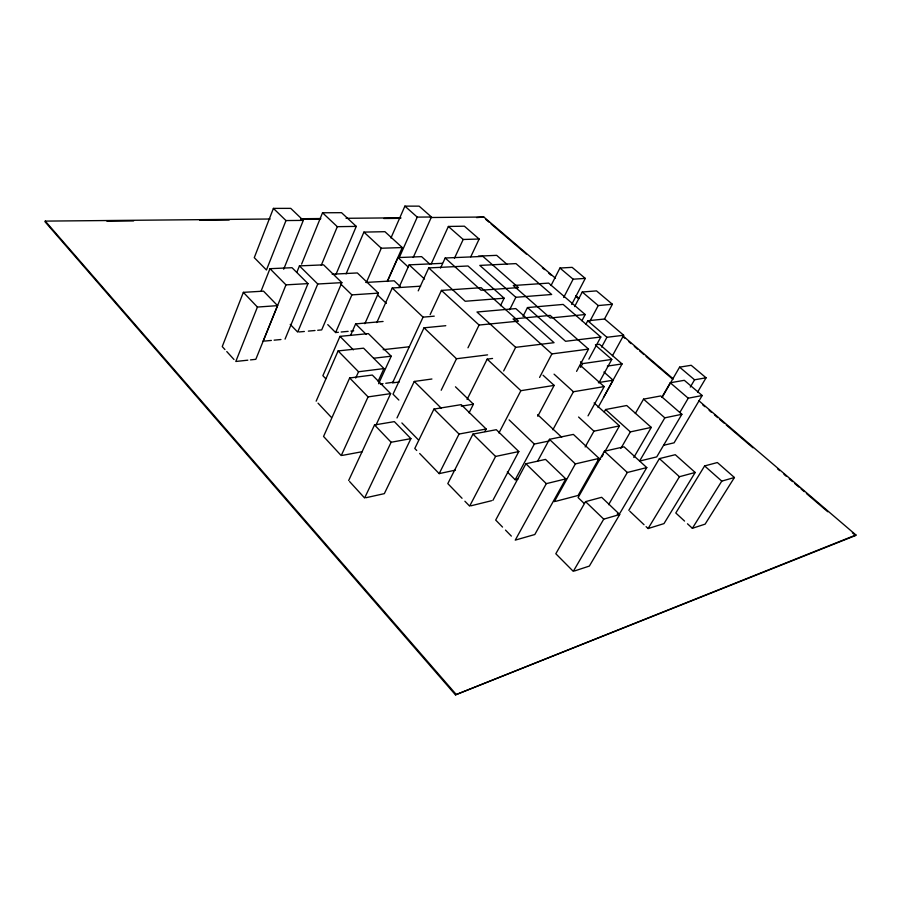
<?xml version="1.0" encoding="UTF-8"?>
<svg xmlns="http://www.w3.org/2000/svg" width="901" height="901" viewBox="0 0 901 901"><rect width="100%" height="100%" fill="white"/><g stroke="black" fill="none" stroke-linecap="round" stroke-linejoin="round"><path stroke-width="1.35" d="M270.165 219.011L45.264 221.105L45.05 221.804L455.467 694.862L855.567 535.521L855.95 534.98L698.759 400.663M273.408 208.39L254.273 257.652L266.448 269.996L285.977 220.565L273.408 208.39L290.741 208.368L303.299 220.385L283.691 269.219M250.478 359.893L255.816 359.319L277.564 305.63L263.509 291.147L243.36 292.352L222.243 346.581L224.946 349.565M261.177 290.877L269.973 268.689L292.014 267.71L307.996 283.612L285.054 339.125M277.564 305.63L257.416 307.061L235.803 361.47L247.809 360.186M263.148 341.209L285.977 284.862L307.996 283.612M296.823 272.361L299.447 265.896L323.594 264.849L341.851 282.632L321.691 329.901L317.693 330.262M301.61 264.106L322.535 212.782L341.524 212.681L356.267 226.388L335.848 274.67M321.252 265.322L337.312 226.68L356.267 226.388M341.851 282.632L317.76 284.006L297.69 332.086L290.223 324.371M346.085 273.87L363.914 232.109L384.93 231.692L402.263 247.561L387.261 281.349M327.761 324.619L335.611 332.537L351.886 294.886L378.409 293.118L364.871 323.684M378.6 383.691L391.214 356.199L368.385 333.607L339.981 336.366L322.885 375.694L325.79 378.735M366.324 282.565L381.292 248.237L402.263 247.561M316.161 401.17L338.1 350.928L363.587 348.18L383.95 368.577L378.127 381.281M390.933 238.022L404.898 206.138L419.123 206.138L431.444 216.995L413.21 257.483M350.534 335.499L355.625 323.91L383.071 321.466M387.407 281.461L398.017 257.585L421.6 256.639L429.777 264.083M399.042 258.069L417.242 217.118L431.444 216.995M390.651 393.624L372.316 375.053L349.667 377.97L323.56 436.456L341.22 455.602L368.058 396.902L390.651 393.624L376.021 425.024M376.787 322.569L392.25 287.993L420.632 286.18M355.704 378.06L358.53 371.753L383.95 368.577M398.929 287.577L409.144 264.86L442.357 263.317M418.222 290.865L428.73 267.924L467.991 265.986L504.143 298.208L500.46 305.687M431.207 263.937L448.371 226.455L464.387 226.196L479.152 239.035L470.75 256.83M440.51 268.126L445.195 258.001L482.947 256.413L518.469 287.599L481.044 290.223L445.195 258.001M434.237 316.161L423.065 317.152L392.509 382.914L399.222 381.99M348.653 480.537L374.523 424.945L394.345 421.623L410.901 438.641L384.333 493.647L365.93 497.724M454.431 258.283L463.193 239.475L479.152 239.035M445.792 325.7L424.022 327.818L393.027 394.176L398.85 400.055M430.149 314.595L441.434 290.404L481.19 287.701L518.469 321.15L479.084 325.047L441.434 290.404M555.466 278.229L483.826 217.017L476.55 217.591M396.992 417.94L414.257 381.45L431.917 379.006M410.901 438.641L391.124 442.256L364.612 498.005L349.599 481.562M441.186 390.257L456.492 358.744L487.565 354.87M484.862 431.5L486.146 429L461.211 404.639L433.955 409.077L414.787 448.473L416.735 450.477M467.968 347.809L479.084 325.047M509.617 309.82L515.845 297.296L551.66 294.492L515.98 263.61L479.805 265.401L515.845 297.296M467.078 399.458L487.171 359.139L492.554 358.452M469.072 412.861L473.419 404.2L455.467 386.799M419.663 453.496L439.181 473.622L459.048 434.045L486.146 429M523.03 316.364L527.468 307.568L563.148 304.425L600.809 337.019L588.871 359.139M503.67 370.942L515.654 347.335L554.047 342.684L515.8 308.592L476.989 312.016L515.654 347.335M492.892 500.37L518.818 451.547L496.316 429.698L472.957 434.102L447.808 483.6L462.044 498.287M551.018 285.549L559.938 268.036L572.135 267.36L585.278 278.398L571.684 304.482M563.688 297.488L573.126 279.197L585.278 278.398M498.951 432.976L520.879 390.685L554.16 385.391L537.762 416.273M518.818 451.547L495.584 456.447L469.646 506.125L464.893 501.226M574.635 306.588L582.26 292.003L596.507 290.888L612.398 304.268L604.425 319.112M539.586 377.418L551.896 353.902L588.533 349.104L576.572 371.37M581.933 320.7L585.188 314.539L548.653 283.105L513.3 285.516L550.252 317.997L585.188 314.539M585.83 324.416L587.767 320.767L604.65 318.999L623.683 335.251L612.466 355.715M589.795 321.42L598.23 305.574L612.398 304.268M507.331 471.955L515.192 479.749L534.316 444.058L549.182 440.983M565.805 478.881L546.31 483.646L515.259 540.116L534.811 534.518L565.805 478.881L545.533 459.397L525.914 463.767L495.696 520.068L502.544 527.085M580.604 367.326L582.598 363.621L611.79 359.431L598.974 382.79M552.876 429.766L573.419 391.744L604.177 386.597L588.026 415.857M537.615 461.188L549.441 439.328L573.374 434.406L599.086 458.384L578.093 495.46L555.624 501.35M601.631 347.065L606.925 337.289L623.683 335.251M603.524 397.397L622.062 363.925L599.458 344.261L595.415 344.768M598.05 407.489L613.164 380.199L603.907 372.023M604.211 411.96L605.573 409.516L626.702 405.518L651.277 427.401L633.808 457.483M554.306 501.699L575.367 463.914L599.086 458.384M585.143 446.964L593.95 431.174L619.471 425.891L594.097 402.938M455.467 694.862L855.95 534.98M617.23 514.088L619.843 513.333L646.772 467.585L624.01 446.783L604.368 451.255L578.104 497.589L584.152 503.422M601.936 456.818L603.287 454.442M604.627 452.065L619.471 425.891M635.34 413.514L643.539 399.143L660.771 395.944L681.877 414.291L656.739 456.886L640.881 460.76M585.56 501.632L555.816 553.743L573.284 571.358L603.738 519.145L619.719 514.505L601.654 497.296L585.56 501.632L603.738 519.145M620.857 448.473L630.362 431.894L651.277 427.401M661.965 397.104L670.243 382.767L684.309 380.312L702.183 395.516L674.094 442.819L663.868 445.218M662.156 397.33L679.591 367.146L691.18 365.288L706.069 377.789L697.565 392.149M608.592 504.684L627.31 472.496L646.772 467.585M639.564 461.087L664.814 417.839L681.877 414.291M690.301 387.07L694.57 379.805L706.069 377.789M619.719 514.505L589.355 566.076L574.523 570.952M679.782 412.579L688.24 398.208L702.183 395.516M628.808 510.315L659.397 458.62L675.277 454.701L695.178 472.473L663.981 523.605L648.101 528.549L646.073 526.635M648.101 528.549L679.444 476.719L695.178 472.473M687.486 523.785L692.362 528.29L705.123 524.134L734.416 477.507L717.365 462.54L704.616 465.93L675.795 512.984L684.557 521.082M692.362 528.29L721.78 481.123L734.416 477.507M470.93 505.81L491.608 500.697M597.892 459.837L600.584 459.206M515.192 479.749L517.906 479.107M439.181 473.622L455.433 470.119M342.549 455.354L362.416 451.66M598.388 382.61L613.164 380.199M461.267 406.193L473.419 404.2M607.353 366.11L622.062 363.925M380.301 384.04L383.026 383.668M385.763 383.297L393.94 382.17M600.809 337.019L565.569 341.288L527.468 307.568M373.69 358.238L391.214 356.199M383.128 349.667L409.099 346.795M264.522 341.085L271.37 340.432M274.107 340.173L280.943 339.519M335.611 332.537L338.393 332.278M341.175 332.007L348.135 331.354M350.917 331.095L353.71 330.836M299.031 331.962L304.358 331.478M308.356 331.118L315.023 330.509M504.143 298.208L465.209 301.261L428.73 267.924M365.941 282.441L394.142 280.797L400.292 286.586M332.165 274.219L357.348 272.947L378.409 293.118M478.397 256.121L496.676 255.355L507.06 264.387M106.892 221.196L133.596 220.936M199.662 220.294L229.181 220.002M300.855 219.303L320.542 219.112M383.792 218.504L400.652 218.335M285.977 220.565L303.299 220.385M301.092 218.718L320.767 218.538M346.063 218.301L400.889 217.794M430.408 217.513L483.826 217.017M679.591 367.146L694.57 379.805M559.938 268.036L573.126 279.197M582.26 292.003L598.23 305.574M575.784 295.596L578.994 298.332M622.839 335.791L673.092 378.735M485.718 219.348L488.928 222.096M491.068 223.921L526.342 254.082M542.368 267.788L544.508 269.613M548.788 273.262L550.928 275.098M576.584 297.026L578.712 298.85M622.546 336.321L624.686 338.145M628.954 341.806L631.094 343.63M634.304 346.367L637.503 349.115M639.642 350.94L643.922 354.6M646.062 356.424L672.788 379.265M702.712 404.853L704.852 406.678M709.132 410.338L711.261 412.162M714.47 414.91L717.68 417.647M719.82 419.472L724.089 423.132M726.229 424.957L752.954 447.797M777.54 468.824L779.68 470.649M783.949 474.298L786.089 476.133M789.299 478.87L792.508 481.607M794.637 483.443L798.917 487.092M801.057 488.928L804.266 491.664M806.395 493.489L827.782 511.768M852.369 532.784L855.567 535.521M670.243 382.767L688.24 398.208M587.767 320.767L606.925 337.289M596.316 345.939L611.79 359.431M588.533 349.104L550.128 315.395L513.041 318.977L551.896 353.902M448.371 226.455L463.193 239.475M643.539 399.143L664.814 417.839M704.616 465.93L721.78 481.123M580.514 361.763L582.598 363.621M404.898 206.138L417.242 217.118M580.278 365.31L604.177 386.597M605.573 409.516L630.362 431.894M659.397 458.62L679.444 476.719M554.07 374.163L573.419 391.744M543.033 375.21L554.16 385.391M578.588 417.028L593.95 431.174M409.144 264.86L424.54 279.062M398.017 257.585L408.277 267.079M604.368 451.255L627.31 472.496M363.914 232.109L381.292 248.237M487.171 359.139L520.879 390.685M537.672 414.663L561.683 437.233M322.535 212.782L337.312 226.68M629.833 511.272L644.035 524.709M392.25 287.993L423.065 317.152M549.441 439.328L575.367 463.914M424.022 327.818L456.492 358.744M509.088 419.877L534.316 444.058M377.451 294.852L386.349 303.389M525.914 463.767L546.31 483.646M340.826 284.097L351.886 294.886M472.957 434.102L495.584 456.447M299.447 265.896L317.76 284.006M414.257 381.45L441.4 408.333M355.625 323.91L366.279 334.462M433.955 409.077L459.048 434.045M339.981 336.366L353.35 349.858M269.973 268.689L285.977 284.862M338.1 350.928L358.53 371.753M401.88 422.952L418.514 439.981M505.484 530.092L511.351 536.106M349.667 377.97L368.058 396.902M374.523 424.945L391.124 442.256M243.36 292.352L257.416 307.061M318.042 403.175L331.196 417.208M226.759 351.548L233.99 359.488M45.264 221.105L455.895 694.108"/></g></svg>
